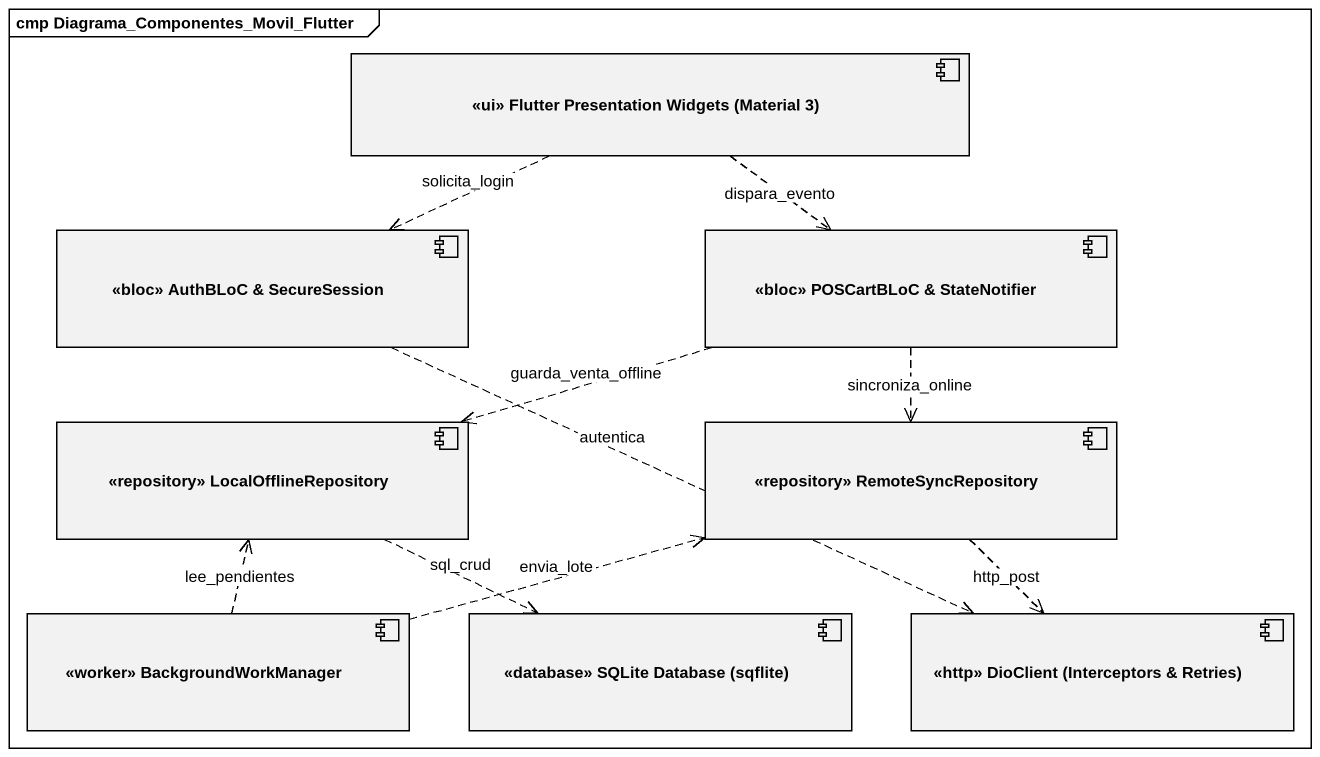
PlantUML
@startuml
mainframe cmp Diagrama_Componentes_Movil_Flutter
component "<<ui>> Flutter Presentation Widgets (Material 3)" as ui_Flutter_Presentation
component "<<bloc>> AuthBLoC & SecureSession" as bloc_AuthBLoC_SecureSession
component "<<bloc>> POSCartBLoC & StateNotifier" as bloc_POSCartBLoC
component "<<repository>> LocalOfflineRepository" as repository
component "<<repository>> RemoteSyncRepository" as repository_2
component "<<worker>> BackgroundWorkManager" as worker_BackgroundWorkManager
component "<<database>> SQLite Database (sqflite)" as database_SQLite_Database
component "<<http>> DioClient (Interceptors & Retries)" as http_DioClient_Interceptors
ui_Flutter_Presentation .left.> bloc_AuthBLoC_SecureSession : solicita_login
ui_Flutter_Presentation ..> bloc_POSCartBLoC : dispara_evento
bloc_AuthBLoC_SecureSession .right.> http_DioClient_Interceptors : autentica
bloc_POSCartBLoC .left.> repository : guarda_venta_offline
bloc_POSCartBLoC ..> repository_2 : sincroniza_online
repository .right.> database_SQLite_Database : sql_crud
repository_2 ..> http_DioClient_Interceptors : http_post
worker_BackgroundWorkManager .up.> repository : lee_pendientes
worker_BackgroundWorkManager .right.> repository_2 : envia_lote
@enduml
